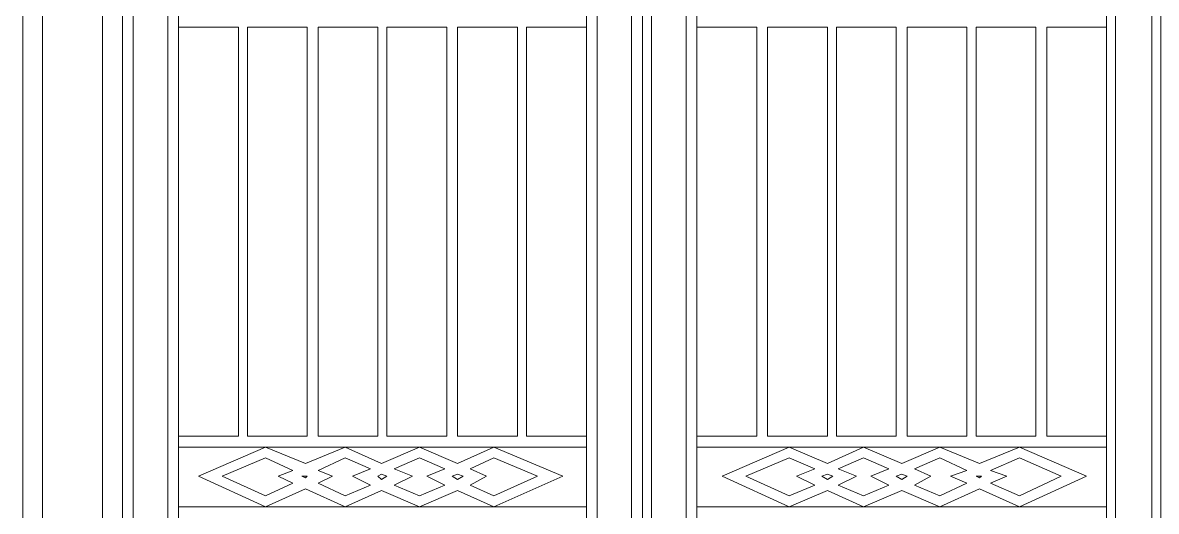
# Model space of a CAD drawing. Header units: centimetres. Extents: x -9.8 to 7.8, y -8.8 to 8.
# Drawn here: x -9.82 to -1.06, y -2.59 to 1.19 of the extents above; entities that cross this region are included whole.
import ezdxf

# ---------------------------------------------------------------- set-up
doc = ezdxf.new("R2010")
doc.units = ezdxf.units.CM
doc.header["$MEASUREMENT"] = 0
doc.layers.add('layer 1', color=7, linetype='Continuous')

msp = doc.modelspace()

# ---------------------------------------------------------------- linework, layer by layer
at = {"layer": 'layer 1', "color": 250, "lineweight": 0}
for points, knots in [([(-9.81791, 7.98399), (-9.81791, 7.98399), (7.76277, 7.98399), (7.76277, 7.98399), (7.76277, 7.98399), (7.76277, 7.98399), (7.76277, -8.84087), (7.76277, -8.84087), (7.76277, -8.84087), (7.76277, -8.84087), (-9.81791, -8.84087), (-9.81791, -8.84087), (-9.81791, -8.84087), (-9.81791, -8.84087), (-9.81791, 7.98399), (-9.81791, 7.98399)], [0, 0, 0, 0, 0.25, 0.25, 0.25, 0.25, 0.5, 0.5, 0.5, 0.5, 0.75, 0.75, 0.75, 0.75, 1, 1, 1, 1]), ([(-9.66394, 7.83002), (-9.66394, 7.83002), (7.6088, 7.83002), (7.6088, 7.83002), (7.6088, 7.83002), (7.6088, 7.83002), (7.6088, -8.6869), (7.6088, -8.6869), (7.6088, -8.6869), (7.6088, -8.6869), (-9.66394, -8.6869), (-9.66394, -8.6869), (-9.66394, -8.6869), (-9.66394, -8.6869), (-9.66394, 7.83002), (-9.66394, 7.83002)], [0, 0, 0, 0, 0.25, 0.25, 0.25, 0.25, 0.5, 0.5, 0.5, 0.5, 0.75, 0.75, 0.75, 0.75, 1, 1, 1, 1]), ([(-9.20203, 7.36811), (-9.20203, 7.36811), (7.14689, 7.36811), (7.14689, 7.36811), (7.14689, 7.36811), (7.14689, 7.36811), (7.14689, -8.22499), (7.14689, -8.22499), (7.14689, -8.22499), (7.14689, -8.22499), (-9.20203, -8.22499), (-9.20203, -8.22499), (-9.20203, -8.22499), (-9.20203, -8.22499), (-9.20203, 7.36811), (-9.20203, 7.36811)], [0, 0, 0, 0, 0.25, 0.25, 0.25, 0.25, 0.5, 0.5, 0.5, 0.5, 0.75, 0.75, 0.75, 0.75, 1, 1, 1, 1]), ([(-9.04806, -8.07102), (-9.04806, -8.07102), (-9.04806, 7.21414), (-9.04806, 7.21414), (-9.04806, 7.21414), (-9.04806, 7.21414), (2.98969, 7.21414), (2.98969, 7.21414), (2.98969, 7.21414), (2.98969, 7.21414), (2.98969, -8.07102), (2.98969, -8.07102), (2.98969, -8.07102), (2.98969, -8.07102), (-9.04806, -8.07102), (-9.04806, -8.07102)], [0, 0, 0, 0, 0.25, 0.25, 0.25, 0.25, 0.5, 0.5, 0.5, 0.5, 0.75, 0.75, 0.75, 0.75, 1, 1, 1, 1]), ([(-9.04806, -8.07102), (-9.04806, -8.07102), (-9.04806, 7.21414), (-9.04806, 7.21414), (-9.04806, 7.21414), (-9.04806, 7.21414), (-5.0308, 7.21414), (-5.0308, 7.21414), (-5.0308, 7.21414), (-5.0308, 7.21414), (-5.0308, -8.07102), (-5.0308, -8.07102), (-5.0308, -8.07102), (-5.0308, -8.07102), (-9.04806, -8.07102), (-9.04806, -8.07102)], [0, 0, 0, 0, 0.25, 0.25, 0.25, 0.25, 0.5, 0.5, 0.5, 0.5, 0.75, 0.75, 0.75, 0.75, 1, 1, 1, 1]), ([(-1.02757, -8.07102), (-1.02757, -8.07102), (-1.02757, 7.21414), (-1.02757, 7.21414), (-1.02757, 7.21414), (-1.02757, 7.21414), (-5.0308, 7.21414), (-5.0308, 7.21414), (-5.0308, 7.21414), (-5.0308, 7.21414), (-5.0308, -8.07102), (-5.0308, -8.07102), (-5.0308, -8.07102), (-5.0308, -8.07102), (-1.02757, -8.07102), (-1.02757, -8.07102)], [0, 0, 0, 0, 0.25, 0.25, 0.25, 0.25, 0.5, 0.5, 0.5, 0.5, 0.75, 0.75, 0.75, 0.75, 1, 1, 1, 1]), ([(-5.1148, -7.98702), (-5.1148, -7.98702), (-8.96406, -7.98702), (-8.96406, -7.98702), (-8.96406, -7.98702), (-8.96406, -7.98702), (-8.96406, 7.13014), (-8.96406, 7.13014), (-8.96406, 7.13014), (-8.96406, 7.13014), (-5.1148, 7.13014), (-5.1148, 7.13014), (-5.1148, 7.13014), (-5.1148, 7.13014), (-5.1148, -7.98702), (-5.1148, -7.98702)], [0, 0, 0, 0, 0.25, 0.25, 0.25, 0.25, 0.5, 0.5, 0.5, 0.5, 0.75, 0.75, 0.75, 0.75, 1, 1, 1, 1]), ([(-4.96083, -7.98702), (-4.96083, -7.98702), (-1.09754, -7.98702), (-1.09754, -7.98702), (-1.09754, -7.98702), (-1.09754, -7.98702), (-1.09754, 7.13014), (-1.09754, 7.13014), (-1.09754, 7.13014), (-1.09754, 7.13014), (-4.96083, 7.13014), (-4.96083, 7.13014), (-4.96083, 7.13014), (-4.96083, 7.13014), (-4.96083, -7.98702), (-4.96083, -7.98702)], [0, 0, 0, 0, 0.25, 0.25, 0.25, 0.25, 0.5, 0.5, 0.5, 0.5, 0.75, 0.75, 0.75, 0.75, 1, 1, 1, 1]), ([(-8.69803, -6.4054), (-8.69803, -6.4054), (-8.69803, 5.54834), (-8.69803, 5.54834), (-8.69803, 5.54834), (-8.69803, 5.54834), (-5.38065, 5.54834), (-5.38065, 5.54834), (-5.38065, 5.54834), (-5.38065, 5.54834), (-5.38065, -6.4054), (-5.38065, -6.4054), (-5.38065, -6.4054), (-5.38065, -6.4054), (-8.69803, -6.4054), (-8.69803, -6.4054)], [0, 0, 0, 0, 0.25, 0.25, 0.25, 0.25, 0.5, 0.5, 0.5, 0.5, 0.75, 0.75, 0.75, 0.75, 1, 1, 1, 1]), ([(-1.37742, -6.4054), (-1.37742, -6.4054), (-1.37742, 5.54834), (-1.37742, 5.54834), (-1.37742, 5.54834), (-1.37742, 5.54834), (-4.6948, 5.54834), (-4.6948, 5.54834), (-4.6948, 5.54834), (-4.6948, 5.54834), (-4.6948, -6.4054), (-4.6948, -6.4054), (-4.6948, -6.4054), (-4.6948, -6.4054), (-1.37742, -6.4054), (-1.37742, -6.4054)], [0, 0, 0, 0, 0.25, 0.25, 0.25, 0.25, 0.5, 0.5, 0.5, 0.5, 0.75, 0.75, 0.75, 0.75, 1, 1, 1, 1]), ([(-8.61421, -6.33543), (-8.61421, -6.33543), (-8.61421, 5.47837), (-8.61421, 5.47837), (-8.61421, 5.47837), (-8.61421, 5.47837), (-5.46465, 5.47837), (-5.46465, 5.47837), (-5.46465, 5.47837), (-5.46465, 5.47837), (-5.46465, -6.33543), (-5.46465, -6.33543), (-5.46465, -6.33543), (-5.46465, -6.33543), (-8.61421, -6.33543), (-8.61421, -6.33543)], [0, 0, 0, 0, 0.25, 0.25, 0.25, 0.25, 0.5, 0.5, 0.5, 0.5, 0.75, 0.75, 0.75, 0.75, 1, 1, 1, 1]), ([(-1.44739, -6.33543), (-1.44739, -6.33543), (-1.44739, 5.47837), (-1.44739, 5.47837), (-1.44739, 5.47837), (-1.44739, 5.47837), (-4.6108, 5.47837), (-4.6108, 5.47837), (-4.6108, 5.47837), (-4.6108, 5.47837), (-4.6108, -6.33543), (-4.6108, -6.33543), (-4.6108, -6.33543), (-4.6108, -6.33543), (-1.44739, -6.33543), (-1.44739, -6.33543)], [0, 0, 0, 0, 0.25, 0.25, 0.25, 0.25, 0.5, 0.5, 0.5, 0.5, 0.75, 0.75, 0.75, 0.75, 1, 1, 1, 1]), ([(-8.61421, -2.01023), (-8.61421, -2.01023), (-8.1523, -2.01023), (-8.1523, -2.01023), (-8.1523, -2.01023), (-8.1523, -2.01023), (-8.1523, 1.15317), (-8.1523, 1.15317), (-8.1523, 1.15317), (-8.1523, 1.15317), (-8.61421, 1.15317), (-8.61421, 1.15317)], [0, 0, 0, 0, 0.3333333, 0.3333333, 0.3333333, 0.3333333, 0.6666667, 0.6666667, 0.6666667, 0.6666667, 1, 1, 1, 1]), ([(-7.62024, -2.01023), (-7.62024, -2.01023), (-7.62024, 1.15317), (-7.62024, 1.15317), (-7.62024, 1.15317), (-7.62024, 1.15317), (-8.08215, 1.15317), (-8.08215, 1.15317), (-8.08215, 1.15317), (-8.08215, 1.15317), (-8.08215, -2.01023), (-8.08215, -2.01023), (-8.08215, -2.01023), (-8.08215, -2.01023), (-7.62024, -2.01023), (-7.62024, -2.01023)], [0, 0, 0, 0, 0.25, 0.25, 0.25, 0.25, 0.5, 0.5, 0.5, 0.5, 0.75, 0.75, 0.75, 0.75, 1, 1, 1, 1]), ([(-7.07433, -2.01023), (-7.07433, -2.01023), (-7.07433, 1.15317), (-7.07433, 1.15317), (-7.07433, 1.15317), (-7.07433, 1.15317), (-7.53624, 1.15317), (-7.53624, 1.15317), (-7.53624, 1.15317), (-7.53624, 1.15317), (-7.53624, -2.01023), (-7.53624, -2.01023), (-7.53624, -2.01023), (-7.53624, -2.01023), (-7.07433, -2.01023), (-7.07433, -2.01023)], [0, 0, 0, 0, 0.25, 0.25, 0.25, 0.25, 0.5, 0.5, 0.5, 0.5, 0.75, 0.75, 0.75, 0.75, 1, 1, 1, 1]), ([(-6.54245, -2.01023), (-6.54245, -2.01023), (-6.54245, 1.15317), (-6.54245, 1.15317), (-6.54245, 1.15317), (-6.54245, 1.15317), (-7.00436, 1.15317), (-7.00436, 1.15317), (-7.00436, 1.15317), (-7.00436, 1.15317), (-7.00436, -2.01023), (-7.00436, -2.01023), (-7.00436, -2.01023), (-7.00436, -2.01023), (-6.54245, -2.01023), (-6.54245, -2.01023)], [0, 0, 0, 0, 0.25, 0.25, 0.25, 0.25, 0.5, 0.5, 0.5, 0.5, 0.75, 0.75, 0.75, 0.75, 1, 1, 1, 1]), ([(-5.99653, -2.01023), (-5.99653, -2.01023), (-5.99653, 1.15317), (-5.99653, 1.15317), (-5.99653, 1.15317), (-5.99653, 1.15317), (-6.45845, 1.15317), (-6.45845, 1.15317), (-6.45845, 1.15317), (-6.45845, 1.15317), (-6.45845, -2.01023), (-6.45845, -2.01023), (-6.45845, -2.01023), (-6.45845, -2.01023), (-5.99653, -2.01023), (-5.99653, -2.01023)], [0, 0, 0, 0, 0.25, 0.25, 0.25, 0.25, 0.5, 0.5, 0.5, 0.5, 0.75, 0.75, 0.75, 0.75, 1, 1, 1, 1]), ([(-5.46465, 1.15317), (-5.46465, 1.15317), (-5.92656, 1.15317), (-5.92656, 1.15317), (-5.92656, 1.15317), (-5.92656, 1.15317), (-5.92656, -2.01023), (-5.92656, -2.01023), (-5.92656, -2.01023), (-5.92656, -2.01023), (-5.46465, -2.01023), (-5.46465, -2.01023)], [0, 0, 0, 0, 0.3333333, 0.3333333, 0.3333333, 0.3333333, 0.6666667, 0.6666667, 0.6666667, 0.6666667, 1, 1, 1, 1]), ([(-4.6108, 1.15317), (-4.6108, 1.15317), (-4.14889, 1.15317), (-4.14889, 1.15317), (-4.14889, 1.15317), (-4.14889, 1.15317), (-4.14889, -2.01023), (-4.14889, -2.01023), (-4.14889, -2.01023), (-4.14889, -2.01023), (-4.6108, -2.01023), (-4.6108, -2.01023)], [0, 0, 0, 0, 0.3333333, 0.3333333, 0.3333333, 0.3333333, 0.6666667, 0.6666667, 0.6666667, 0.6666667, 1, 1, 1, 1]), ([(-4.06489, -2.01023), (-4.06489, -2.01023), (-4.06489, 1.15317), (-4.06489, 1.15317), (-4.06489, 1.15317), (-4.06489, 1.15317), (-3.60298, 1.15317), (-3.60298, 1.15317), (-3.60298, 1.15317), (-3.60298, 1.15317), (-3.60298, -2.01023), (-3.60298, -2.01023), (-3.60298, -2.01023), (-3.60298, -2.01023), (-4.06489, -2.01023), (-4.06489, -2.01023)], [0, 0, 0, 0, 0.25, 0.25, 0.25, 0.25, 0.5, 0.5, 0.5, 0.5, 0.75, 0.75, 0.75, 0.75, 1, 1, 1, 1]), ([(-3.53301, -2.01023), (-3.53301, -2.01023), (-3.53301, 1.15317), (-3.53301, 1.15317), (-3.53301, 1.15317), (-3.53301, 1.15317), (-3.0711, 1.15317), (-3.0711, 1.15317), (-3.0711, 1.15317), (-3.0711, 1.15317), (-3.0711, -2.01023), (-3.0711, -2.01023), (-3.0711, -2.01023), (-3.0711, -2.01023), (-3.53301, -2.01023), (-3.53301, -2.01023)], [0, 0, 0, 0, 0.25, 0.25, 0.25, 0.25, 0.5, 0.5, 0.5, 0.5, 0.75, 0.75, 0.75, 0.75, 1, 1, 1, 1]), ([(-2.9871, -2.01023), (-2.9871, -2.01023), (-2.9871, 1.15317), (-2.9871, 1.15317), (-2.9871, 1.15317), (-2.9871, 1.15317), (-2.52519, 1.15317), (-2.52519, 1.15317), (-2.52519, 1.15317), (-2.52519, 1.15317), (-2.52519, -2.01023), (-2.52519, -2.01023), (-2.52519, -2.01023), (-2.52519, -2.01023), (-2.9871, -2.01023), (-2.9871, -2.01023)], [0, 0, 0, 0, 0.25, 0.25, 0.25, 0.25, 0.5, 0.5, 0.5, 0.5, 0.75, 0.75, 0.75, 0.75, 1, 1, 1, 1]), ([(-2.45522, -2.01023), (-2.45522, -2.01023), (-2.45522, 1.15317), (-2.45522, 1.15317), (-2.45522, 1.15317), (-2.45522, 1.15317), (-1.99331, 1.15317), (-1.99331, 1.15317), (-1.99331, 1.15317), (-1.99331, 1.15317), (-1.99331, -2.01023), (-1.99331, -2.01023), (-1.99331, -2.01023), (-1.99331, -2.01023), (-2.45522, -2.01023), (-2.45522, -2.01023)], [0, 0, 0, 0, 0.25, 0.25, 0.25, 0.25, 0.5, 0.5, 0.5, 0.5, 0.75, 0.75, 0.75, 0.75, 1, 1, 1, 1]), ([(-1.44739, -2.01023), (-1.44739, -2.01023), (-1.90931, -2.01023), (-1.90931, -2.01023), (-1.90931, -2.01023), (-1.90931, -2.01023), (-1.90931, 1.15317), (-1.90931, 1.15317), (-1.90931, 1.15317), (-1.90931, 1.15317), (-1.44739, 1.15317), (-1.44739, 1.15317)], [0, 0, 0, 0, 0.3333333, 0.3333333, 0.3333333, 0.3333333, 0.6666667, 0.6666667, 0.6666667, 0.6666667, 1, 1, 1, 1]), ([(-7.32633, -2.09423), (-7.32633, -2.09423), (-7.63427, -2.22014), (-7.63427, -2.22014), (-7.63427, -2.22014), (-7.63427, -2.22014), (-7.94221, -2.09423), (-7.94221, -2.09423), (-7.94221, -2.09423), (-7.94221, -2.09423), (-8.46024, -2.31817), (-8.46024, -2.31817), (-8.46024, -2.31817), (-8.46024, -2.31817), (-7.94221, -2.55615), (-7.94221, -2.55615), (-7.94221, -2.55615), (-7.94221, -2.55615), (-7.63427, -2.41602), (-7.63427, -2.41602), (-7.63427, -2.41602), (-7.63427, -2.41602), (-7.32633, -2.55615), (-7.32633, -2.55615), (-7.32633, -2.55615), (-7.32633, -2.55615), (-7.04645, -2.43005), (-7.04645, -2.43005), (-7.04645, -2.43005), (-7.04645, -2.43005), (-6.75254, -2.55615), (-6.75254, -2.55615), (-6.75254, -2.55615), (-6.75254, -2.55615), (-6.45845, -2.43005), (-6.45845, -2.43005), (-6.45845, -2.43005), (-6.45845, -2.43005), (-6.17857, -2.55615), (-6.17857, -2.55615), (-6.17857, -2.55615), (-6.17857, -2.55615), (-5.64668, -2.31817), (-5.64668, -2.31817), (-5.64668, -2.31817), (-5.64668, -2.31817), (-6.17857, -2.09423), (-6.17857, -2.09423), (-6.17857, -2.09423), (-6.17857, -2.09423), (-6.45845, -2.22014), (-6.45845, -2.22014), (-6.45845, -2.22014), (-6.45845, -2.22014), (-6.75254, -2.09423), (-6.75254, -2.09423), (-6.75254, -2.09423), (-6.75254, -2.09423), (-7.04645, -2.22014), (-7.04645, -2.22014), (-7.04645, -2.22014), (-7.04645, -2.22014), (-7.32633, -2.09423), (-7.32633, -2.09423)], [0, 0, 0, 0, 0.0625, 0.0625, 0.0625, 0.0625, 0.125, 0.125, 0.125, 0.125, 0.1875, 0.1875, 0.1875, 0.1875, 0.25, 0.25, 0.25, 0.25, 0.3125, 0.3125, 0.3125, 0.3125, 0.375, 0.375, 0.375, 0.375, 0.4375, 0.4375, 0.4375, 0.4375, 0.5, 0.5, 0.5, 0.5, 0.5625, 0.5625, 0.5625, 0.5625, 0.625, 0.625, 0.625, 0.625, 0.6875, 0.6875, 0.6875, 0.6875, 0.75, 0.75, 0.75, 0.75, 0.8125, 0.8125, 0.8125, 0.8125, 0.875, 0.875, 0.875, 0.875, 0.9375, 0.9375, 0.9375, 0.9375, 1, 1, 1, 1]), ([(-2.73528, -2.09423), (-2.73528, -2.09423), (-2.42734, -2.22014), (-2.42734, -2.22014), (-2.42734, -2.22014), (-2.42734, -2.22014), (-2.1194, -2.09423), (-2.1194, -2.09423), (-2.1194, -2.09423), (-2.1194, -2.09423), (-1.60136, -2.31817), (-1.60136, -2.31817), (-1.60136, -2.31817), (-1.60136, -2.31817), (-2.1194, -2.55615), (-2.1194, -2.55615), (-2.1194, -2.55615), (-2.1194, -2.55615), (-2.42734, -2.41602), (-2.42734, -2.41602), (-2.42734, -2.41602), (-2.42734, -2.41602), (-2.73528, -2.55615), (-2.73528, -2.55615), (-2.73528, -2.55615), (-2.73528, -2.55615), (-3.02919, -2.43005), (-3.02919, -2.43005), (-3.02919, -2.43005), (-3.02919, -2.43005), (-3.3231, -2.55615), (-3.3231, -2.55615), (-3.3231, -2.55615), (-3.3231, -2.55615), (-3.60298, -2.43005), (-3.60298, -2.43005), (-3.60298, -2.43005), (-3.60298, -2.43005), (-3.89707, -2.55615), (-3.89707, -2.55615), (-3.89707, -2.55615), (-3.89707, -2.55615), (-4.41492, -2.31817), (-4.41492, -2.31817), (-4.41492, -2.31817), (-4.41492, -2.31817), (-3.89707, -2.09423), (-3.89707, -2.09423), (-3.89707, -2.09423), (-3.89707, -2.09423), (-3.60298, -2.22014), (-3.60298, -2.22014), (-3.60298, -2.22014), (-3.60298, -2.22014), (-3.3231, -2.09423), (-3.3231, -2.09423), (-3.3231, -2.09423), (-3.3231, -2.09423), (-3.02919, -2.22014), (-3.02919, -2.22014), (-3.02919, -2.22014), (-3.02919, -2.22014), (-2.73528, -2.09423), (-2.73528, -2.09423)], [0, 0, 0, 0, 0.0625, 0.0625, 0.0625, 0.0625, 0.125, 0.125, 0.125, 0.125, 0.1875, 0.1875, 0.1875, 0.1875, 0.25, 0.25, 0.25, 0.25, 0.3125, 0.3125, 0.3125, 0.3125, 0.375, 0.375, 0.375, 0.375, 0.4375, 0.4375, 0.4375, 0.4375, 0.5, 0.5, 0.5, 0.5, 0.5625, 0.5625, 0.5625, 0.5625, 0.625, 0.625, 0.625, 0.625, 0.6875, 0.6875, 0.6875, 0.6875, 0.75, 0.75, 0.75, 0.75, 0.8125, 0.8125, 0.8125, 0.8125, 0.875, 0.875, 0.875, 0.875, 0.9375, 0.9375, 0.9375, 0.9375, 1, 1, 1, 1]), ([(-7.7323, -2.27608), (-7.7323, -2.27608), (-7.84436, -2.31817), (-7.84436, -2.31817), (-7.84436, -2.31817), (-7.84436, -2.31817), (-7.7323, -2.37411), (-7.7323, -2.37411), (-7.7323, -2.37411), (-7.7323, -2.37411), (-7.94221, -2.47214), (-7.94221, -2.47214), (-7.94221, -2.47214), (-7.94221, -2.47214), (-8.27821, -2.31817), (-8.27821, -2.31817), (-8.27821, -2.31817), (-8.27821, -2.31817), (-7.94221, -2.17805), (-7.94221, -2.17805), (-7.94221, -2.17805), (-7.94221, -2.17805), (-7.7323, -2.27608), (-7.7323, -2.27608)], [0, 0, 0, 0, 0.1666667, 0.1666667, 0.1666667, 0.1666667, 0.3333333, 0.3333333, 0.3333333, 0.3333333, 0.5, 0.5, 0.5, 0.5, 0.6666667, 0.6666667, 0.6666667, 0.6666667, 0.8333333, 0.8333333, 0.8333333, 0.8333333, 1, 1, 1, 1]), ([(-7.13045, -2.38814), (-7.13045, -2.38814), (-7.27039, -2.31817), (-7.27039, -2.31817), (-7.27039, -2.31817), (-7.27039, -2.31817), (-7.13045, -2.26205), (-7.13045, -2.26205), (-7.13045, -2.26205), (-7.13045, -2.26205), (-7.32633, -2.17805), (-7.32633, -2.17805), (-7.32633, -2.17805), (-7.32633, -2.17805), (-7.53624, -2.27608), (-7.53624, -2.27608), (-7.53624, -2.27608), (-7.53624, -2.27608), (-7.42436, -2.31817), (-7.42436, -2.31817), (-7.42436, -2.31817), (-7.42436, -2.31817), (-7.53624, -2.37411), (-7.53624, -2.37411), (-7.53624, -2.37411), (-7.53624, -2.37411), (-7.32633, -2.47214), (-7.32633, -2.47214), (-7.32633, -2.47214), (-7.32633, -2.47214), (-7.13045, -2.38814), (-7.13045, -2.38814)], [0, 0, 0, 0, 0.125, 0.125, 0.125, 0.125, 0.25, 0.25, 0.25, 0.25, 0.375, 0.375, 0.375, 0.375, 0.5, 0.5, 0.5, 0.5, 0.625, 0.625, 0.625, 0.625, 0.75, 0.75, 0.75, 0.75, 0.875, 0.875, 0.875, 0.875, 1, 1, 1, 1]), ([(-6.94842, -2.26205), (-6.94842, -2.26205), (-6.80848, -2.31817), (-6.80848, -2.31817), (-6.80848, -2.31817), (-6.80848, -2.31817), (-6.94842, -2.38814), (-6.94842, -2.38814), (-6.94842, -2.38814), (-6.94842, -2.38814), (-6.75254, -2.47214), (-6.75254, -2.47214), (-6.75254, -2.47214), (-6.75254, -2.47214), (-6.55648, -2.38814), (-6.55648, -2.38814), (-6.55648, -2.38814), (-6.55648, -2.38814), (-6.69642, -2.31817), (-6.69642, -2.31817), (-6.69642, -2.31817), (-6.69642, -2.31817), (-6.55648, -2.26205), (-6.55648, -2.26205), (-6.55648, -2.26205), (-6.55648, -2.26205), (-6.75254, -2.17805), (-6.75254, -2.17805), (-6.75254, -2.17805), (-6.75254, -2.17805), (-6.94842, -2.26205), (-6.94842, -2.26205)], [0, 0, 0, 0, 0.125, 0.125, 0.125, 0.125, 0.25, 0.25, 0.25, 0.25, 0.375, 0.375, 0.375, 0.375, 0.5, 0.5, 0.5, 0.5, 0.625, 0.625, 0.625, 0.625, 0.75, 0.75, 0.75, 0.75, 0.875, 0.875, 0.875, 0.875, 1, 1, 1, 1]), ([(-6.3606, -2.26205), (-6.3606, -2.26205), (-6.23451, -2.31817), (-6.23451, -2.31817), (-6.23451, -2.31817), (-6.23451, -2.31817), (-6.3606, -2.38814), (-6.3606, -2.38814), (-6.3606, -2.38814), (-6.3606, -2.38814), (-6.17857, -2.47214), (-6.17857, -2.47214), (-6.17857, -2.47214), (-6.17857, -2.47214), (-5.84256, -2.31817), (-5.84256, -2.31817), (-5.84256, -2.31817), (-5.84256, -2.31817), (-6.17857, -2.17805), (-6.17857, -2.17805), (-6.17857, -2.17805), (-6.17857, -2.17805), (-6.3606, -2.26205), (-6.3606, -2.26205)], [0, 0, 0, 0, 0.1666667, 0.1666667, 0.1666667, 0.1666667, 0.3333333, 0.3333333, 0.3333333, 0.3333333, 0.5, 0.5, 0.5, 0.5, 0.6666667, 0.6666667, 0.6666667, 0.6666667, 0.8333333, 0.8333333, 0.8333333, 0.8333333, 1, 1, 1, 1]), ([(-3.70101, -2.26205), (-3.70101, -2.26205), (-3.84095, -2.31817), (-3.84095, -2.31817), (-3.84095, -2.31817), (-3.84095, -2.31817), (-3.70101, -2.38814), (-3.70101, -2.38814), (-3.70101, -2.38814), (-3.70101, -2.38814), (-3.89707, -2.47214), (-3.89707, -2.47214), (-3.89707, -2.47214), (-3.89707, -2.47214), (-4.23289, -2.31817), (-4.23289, -2.31817), (-4.23289, -2.31817), (-4.23289, -2.31817), (-3.89707, -2.17805), (-3.89707, -2.17805), (-3.89707, -2.17805), (-3.89707, -2.17805), (-3.70101, -2.26205), (-3.70101, -2.26205)], [0, 0, 0, 0, 0.1666667, 0.1666667, 0.1666667, 0.1666667, 0.3333333, 0.3333333, 0.3333333, 0.3333333, 0.5, 0.5, 0.5, 0.5, 0.6666667, 0.6666667, 0.6666667, 0.6666667, 0.8333333, 0.8333333, 0.8333333, 0.8333333, 1, 1, 1, 1]), ([(-3.12722, -2.26205), (-3.12722, -2.26205), (-3.26716, -2.31817), (-3.26716, -2.31817), (-3.26716, -2.31817), (-3.26716, -2.31817), (-3.12722, -2.38814), (-3.12722, -2.38814), (-3.12722, -2.38814), (-3.12722, -2.38814), (-3.3231, -2.47214), (-3.3231, -2.47214), (-3.3231, -2.47214), (-3.3231, -2.47214), (-3.51916, -2.38814), (-3.51916, -2.38814), (-3.51916, -2.38814), (-3.51916, -2.38814), (-3.37904, -2.31817), (-3.37904, -2.31817), (-3.37904, -2.31817), (-3.37904, -2.31817), (-3.51916, -2.26205), (-3.51916, -2.26205), (-3.51916, -2.26205), (-3.51916, -2.26205), (-3.3231, -2.17805), (-3.3231, -2.17805), (-3.3231, -2.17805), (-3.3231, -2.17805), (-3.12722, -2.26205), (-3.12722, -2.26205)], [0, 0, 0, 0, 0.125, 0.125, 0.125, 0.125, 0.25, 0.25, 0.25, 0.25, 0.375, 0.375, 0.375, 0.375, 0.5, 0.5, 0.5, 0.5, 0.625, 0.625, 0.625, 0.625, 0.75, 0.75, 0.75, 0.75, 0.875, 0.875, 0.875, 0.875, 1, 1, 1, 1]), ([(-2.93116, -2.38814), (-2.93116, -2.38814), (-2.80525, -2.31817), (-2.80525, -2.31817), (-2.80525, -2.31817), (-2.80525, -2.31817), (-2.93116, -2.26205), (-2.93116, -2.26205), (-2.93116, -2.26205), (-2.93116, -2.26205), (-2.73528, -2.17805), (-2.73528, -2.17805), (-2.73528, -2.17805), (-2.73528, -2.17805), (-2.52519, -2.27608), (-2.52519, -2.27608), (-2.52519, -2.27608), (-2.52519, -2.27608), (-2.65128, -2.31817), (-2.65128, -2.31817), (-2.65128, -2.31817), (-2.65128, -2.31817), (-2.52519, -2.37411), (-2.52519, -2.37411), (-2.52519, -2.37411), (-2.52519, -2.37411), (-2.73528, -2.47214), (-2.73528, -2.47214), (-2.73528, -2.47214), (-2.73528, -2.47214), (-2.93116, -2.38814), (-2.93116, -2.38814)], [0, 0, 0, 0, 0.125, 0.125, 0.125, 0.125, 0.25, 0.25, 0.25, 0.25, 0.375, 0.375, 0.375, 0.375, 0.5, 0.5, 0.5, 0.5, 0.625, 0.625, 0.625, 0.625, 0.75, 0.75, 0.75, 0.75, 0.875, 0.875, 0.875, 0.875, 1, 1, 1, 1]), ([(-2.34334, -2.27608), (-2.34334, -2.27608), (-2.21725, -2.31817), (-2.21725, -2.31817), (-2.21725, -2.31817), (-2.21725, -2.31817), (-2.34334, -2.37411), (-2.34334, -2.37411), (-2.34334, -2.37411), (-2.34334, -2.37411), (-2.1194, -2.47214), (-2.1194, -2.47214), (-2.1194, -2.47214), (-2.1194, -2.47214), (-1.79742, -2.31817), (-1.79742, -2.31817), (-1.79742, -2.31817), (-1.79742, -2.31817), (-2.1194, -2.17805), (-2.1194, -2.17805), (-2.1194, -2.17805), (-2.1194, -2.17805), (-2.34334, -2.27608), (-2.34334, -2.27608)], [0, 0, 0, 0, 0.1666667, 0.1666667, 0.1666667, 0.1666667, 0.3333333, 0.3333333, 0.3333333, 0.3333333, 0.5, 0.5, 0.5, 0.5, 0.6666667, 0.6666667, 0.6666667, 0.6666667, 0.8333333, 0.8333333, 0.8333333, 0.8333333, 1, 1, 1, 1]), ([(-7.63427, -2.3322), (-7.63427, -2.3322), (-7.66233, -2.31817), (-7.66233, -2.31817), (-7.66233, -2.31817), (-7.66233, -2.31817), (-7.63427, -2.31817), (-7.63427, -2.31817), (-7.63427, -2.31817), (-7.63427, -2.31817), (-7.62024, -2.31817), (-7.62024, -2.31817), (-7.62024, -2.31817), (-7.62024, -2.31817), (-7.63427, -2.3322), (-7.63427, -2.3322)], [0, 0, 0, 0, 0.25, 0.25, 0.25, 0.25, 0.5, 0.5, 0.5, 0.5, 0.75, 0.75, 0.75, 0.75, 1, 1, 1, 1]), ([(-7.04645, -2.34605), (-7.04645, -2.34605), (-7.00436, -2.31817), (-7.00436, -2.31817), (-7.00436, -2.31817), (-7.00436, -2.31817), (-7.04645, -2.30414), (-7.04645, -2.30414), (-7.04645, -2.30414), (-7.04645, -2.30414), (-7.07433, -2.31817), (-7.07433, -2.31817), (-7.07433, -2.31817), (-7.07433, -2.31817), (-7.04645, -2.34605), (-7.04645, -2.34605)], [0, 0, 0, 0, 0.25, 0.25, 0.25, 0.25, 0.5, 0.5, 0.5, 0.5, 0.75, 0.75, 0.75, 0.75, 1, 1, 1, 1]), ([(-6.45845, -2.30414), (-6.45845, -2.30414), (-6.50054, -2.31817), (-6.50054, -2.31817), (-6.50054, -2.31817), (-6.50054, -2.31817), (-6.45845, -2.34605), (-6.45845, -2.34605)], [0, 0, 0, 0, 0.5, 0.5, 0.5, 0.5, 1, 1, 1, 1]), ([(-6.45845, -2.34605), (-6.45845, -2.34605), (-6.41654, -2.31817), (-6.41654, -2.31817), (-6.41654, -2.31817), (-6.41654, -2.31817), (-6.45845, -2.30414), (-6.45845, -2.30414)], [0, 0, 0, 0, 0.5, 0.5, 0.5, 0.5, 1, 1, 1, 1]), ([(-3.60298, -2.34605), (-3.60298, -2.34605), (-3.64507, -2.31817), (-3.64507, -2.31817), (-3.64507, -2.31817), (-3.64507, -2.31817), (-3.60298, -2.30414), (-3.60298, -2.30414)], [0, 0, 0, 0, 0.5, 0.5, 0.5, 0.5, 1, 1, 1, 1]), ([(-3.60298, -2.30414), (-3.60298, -2.30414), (-3.56107, -2.31817), (-3.56107, -2.31817), (-3.56107, -2.31817), (-3.56107, -2.31817), (-3.60298, -2.34605), (-3.60298, -2.34605)], [0, 0, 0, 0, 0.5, 0.5, 0.5, 0.5, 1, 1, 1, 1]), ([(-3.02919, -2.34605), (-3.02919, -2.34605), (-3.0711, -2.31817), (-3.0711, -2.31817), (-3.0711, -2.31817), (-3.0711, -2.31817), (-3.02919, -2.30414), (-3.02919, -2.30414), (-3.02919, -2.30414), (-3.02919, -2.30414), (-2.9871, -2.31817), (-2.9871, -2.31817), (-2.9871, -2.31817), (-2.9871, -2.31817), (-3.02919, -2.34605), (-3.02919, -2.34605)], [0, 0, 0, 0, 0.25, 0.25, 0.25, 0.25, 0.5, 0.5, 0.5, 0.5, 0.75, 0.75, 0.75, 0.75, 1, 1, 1, 1]), ([(-2.42734, -2.3322), (-2.42734, -2.3322), (-2.41331, -2.31817), (-2.41331, -2.31817), (-2.41331, -2.31817), (-2.41331, -2.31817), (-2.42734, -2.31817), (-2.42734, -2.31817), (-2.42734, -2.31817), (-2.42734, -2.31817), (-2.45522, -2.31817), (-2.45522, -2.31817), (-2.45522, -2.31817), (-2.45522, -2.31817), (-2.42734, -2.3322), (-2.42734, -2.3322)], [0, 0, 0, 0, 0.25, 0.25, 0.25, 0.25, 0.5, 0.5, 0.5, 0.5, 0.75, 0.75, 0.75, 0.75, 1, 1, 1, 1])]:
    msp.add_open_spline(points, degree=3, knots=knots, dxfattribs=at)
for points in [[(-5.46465, -2.09423), (-5.46465, -2.09423), (-8.61421, -2.09423), (-8.61421, -2.09423)], [(-4.6108, -2.09423), (-4.6108, -2.09423), (-1.44739, -2.09423), (-1.44739, -2.09423)], [(-5.46465, -2.55615), (-5.46465, -2.55615), (-8.61421, -2.55615), (-8.61421, -2.55615)], [(-4.6108, -2.55615), (-4.6108, -2.55615), (-1.44739, -2.55615), (-1.44739, -2.55615)]]:
    msp.add_open_spline(points, degree=3, dxfattribs=at)

doc.saveas('drawing.dxf')
